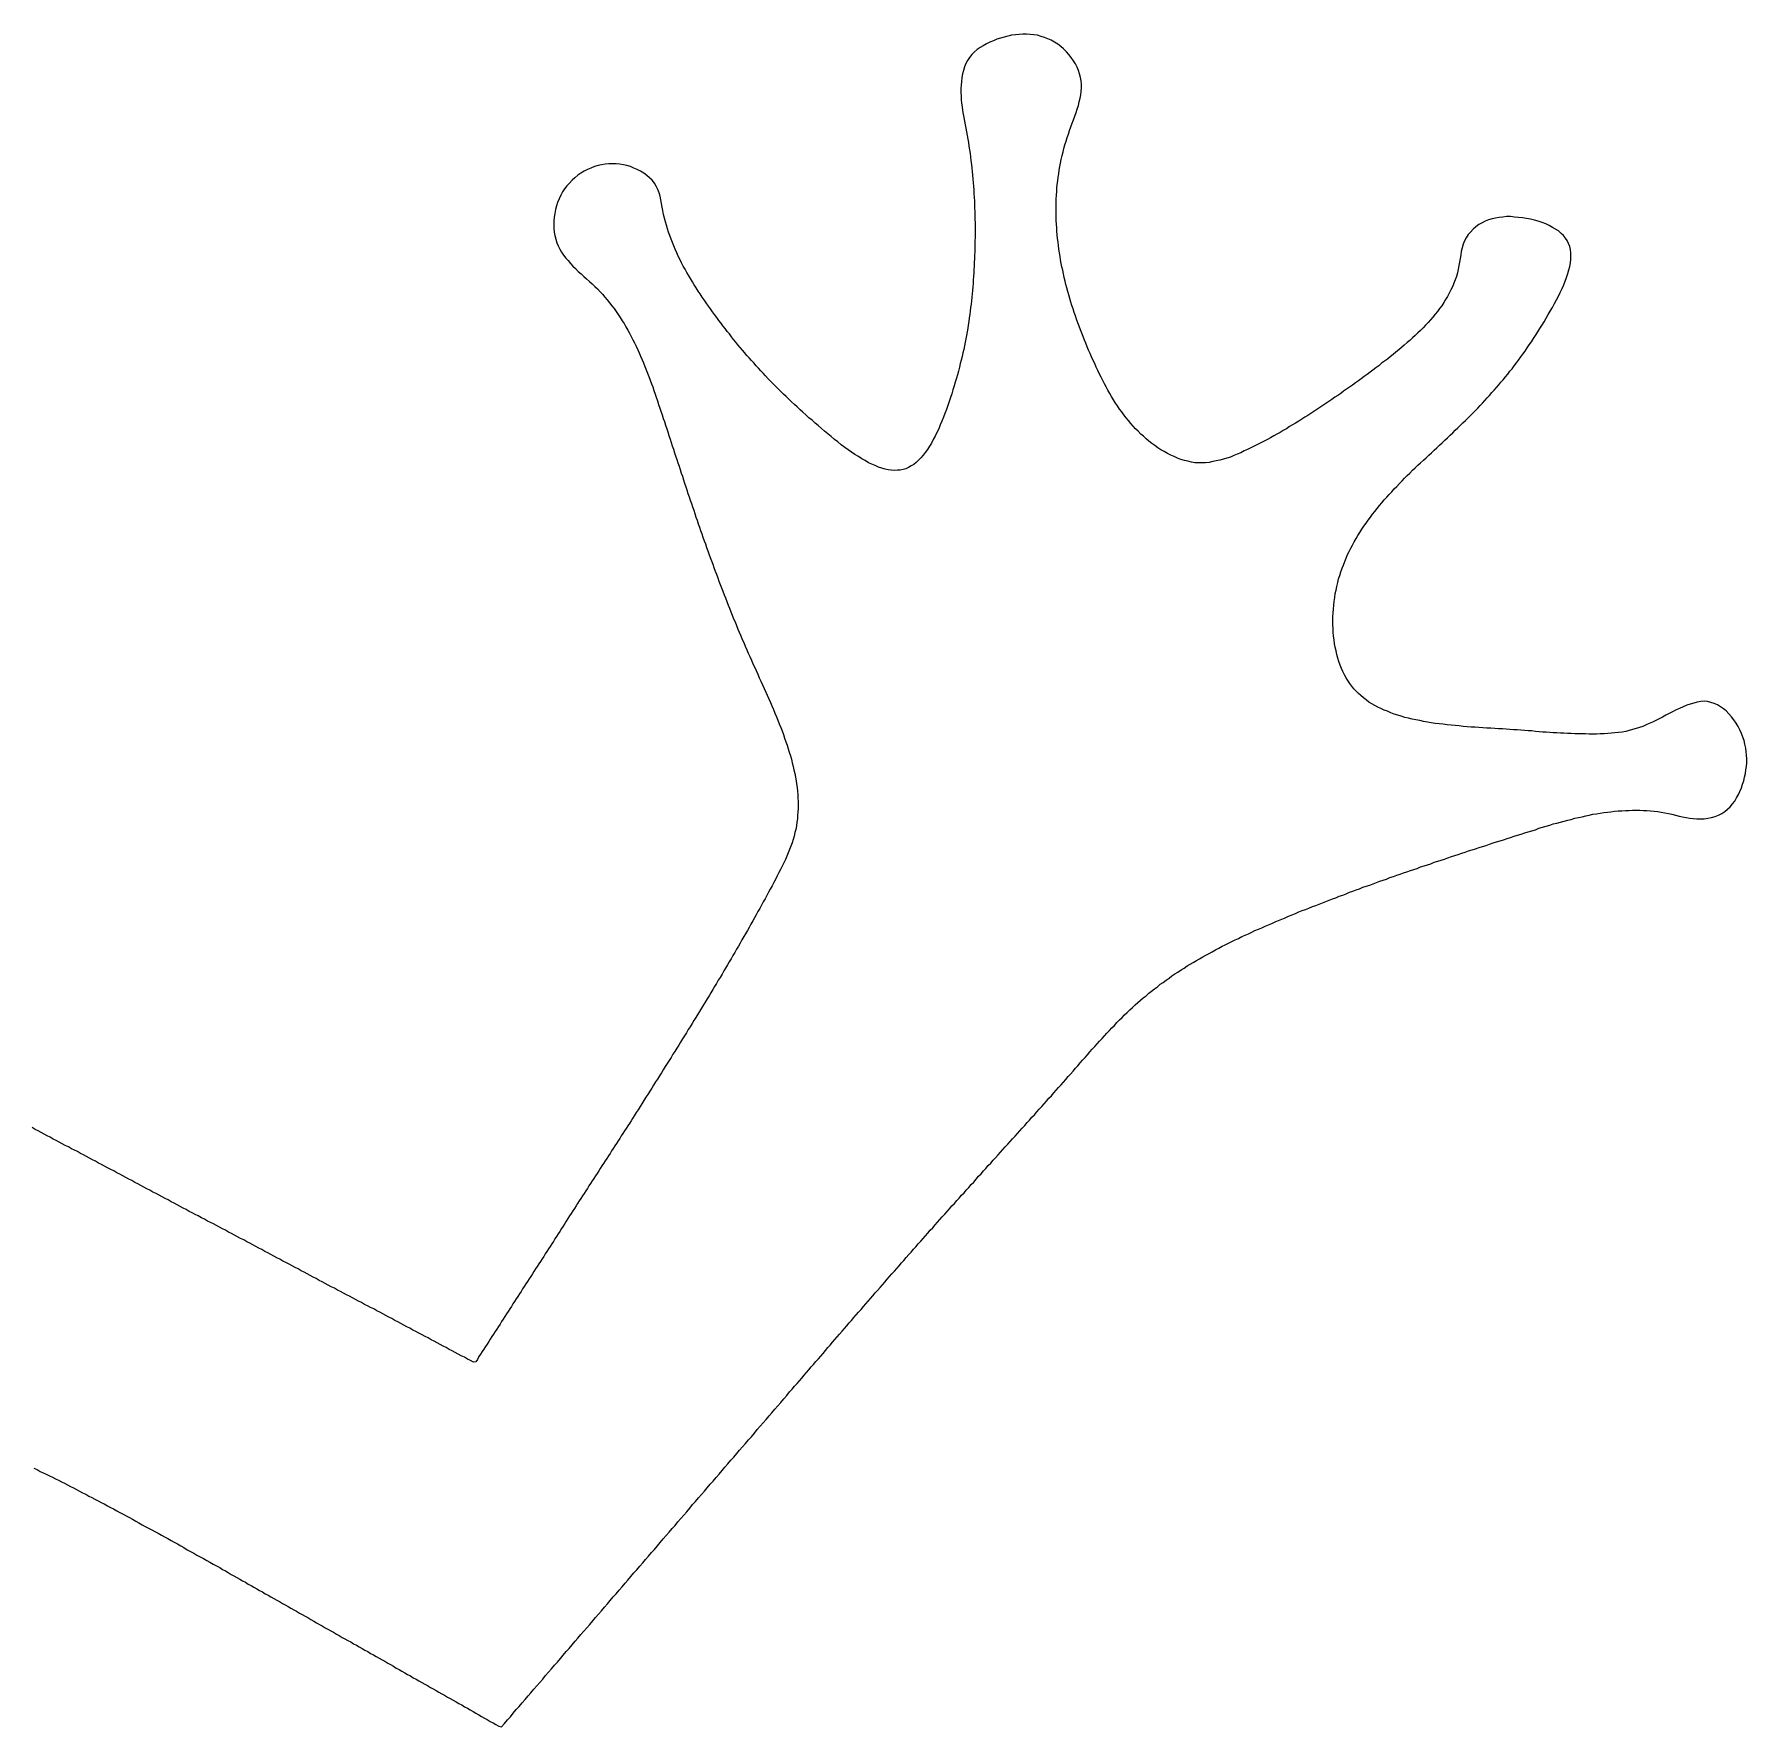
# Model space of a CAD drawing. Extents: x 63 to 788, y 423 to 1014.
# Drawn here: x 482.834 to 487.621, y 823.885 to 828.617 of the extents above; entities that cross this region are included whole.
import ezdxf

# ---------------------------------------------------------------- set-up
doc = ezdxf.new("R2010")
doc.units = 0
doc.header["$MEASUREMENT"] = 0
doc.layers.add('LAYER_1', color=7, linetype='CONTINUOUS')

msp = doc.modelspace()

# ---------------------------------------------------------------- linework, layer by layer
at = {"layer": 'LAYER_1', "color": 7}
msp.add_polyline3d([(482.833, 824.608, 0), (482.8417, 824.604, 0), (482.8503, 824.599, 0), (482.8589, 824.595, 0), (482.8675, 824.591, 0), (482.876, 824.587, 0), (482.8845, 824.583, 0), (482.8929, 824.578, 0), (482.9014, 824.574, 0), (482.9098, 824.57, 0), (482.9182, 824.566, 0), (482.9267, 824.561, 0), (482.9351, 824.557, 0), (482.9436, 824.553, 0), (482.9521, 824.548, 0), (482.9606, 824.544, 0), (482.9691, 824.539, 0), (482.9777, 824.535, 0), (482.9863, 824.53, 0), (482.9949, 824.526, 0), (483.0035, 824.521, 0), (483.0121, 824.517, 0), (483.0208, 824.512, 0), (483.0295, 824.508, 0), (483.0382, 824.503, 0), (483.047, 824.498, 0), (483.0557, 824.494, 0), (483.0645, 824.489, 0), (483.0733, 824.484, 0), (483.0821, 824.479, 0), (483.091, 824.475, 0), (483.0998, 824.47, 0), (483.1087, 824.465, 0), (483.1176, 824.46, 0), (483.1265, 824.455, 0), (483.1354, 824.45, 0), (483.1443, 824.445, 0), (483.1533, 824.44, 0), (483.1622, 824.436, 0), (483.1712, 824.431, 0), (483.1802, 824.426, 0), (483.1892, 824.421, 0), (483.1982, 824.416, 0), (483.2072, 824.411, 0), (483.2162, 824.406, 0), (483.2252, 824.401, 0), (483.2343, 824.396, 0), (483.2433, 824.391, 0), (483.2524, 824.386, 0), (483.2614, 824.38, 0), (483.2705, 824.375, 0), (483.2796, 824.37, 0), (483.2886, 824.365, 0), (483.2977, 824.36, 0), (483.3068, 824.355, 0), (483.3159, 824.35, 0), (483.325, 824.345, 0), (483.3341, 824.34, 0), (483.3432, 824.335, 0), (483.3522, 824.33, 0), (483.3604, 824.325, 0), (483.3683, 824.321, 0), (483.3763, 824.316, 0), (483.3842, 824.311, 0), (483.3922, 824.307, 0), (483.4002, 824.302, 0), (483.4081, 824.298, 0), (483.4161, 824.293, 0), (483.424, 824.289, 0), (483.432, 824.284, 0), (483.4399, 824.28, 0), (483.4479, 824.275, 0), (483.4559, 824.271, 0), (483.4638, 824.266, 0), (483.4718, 824.262, 0), (483.4797, 824.257, 0), (483.4877, 824.253, 0), (483.4956, 824.248, 0), (483.5036, 824.244, 0), (483.5116, 824.239, 0), (483.5195, 824.235, 0), (483.5275, 824.23, 0), (483.5354, 824.226, 0), (483.5434, 824.221, 0), (483.5513, 824.217, 0), (483.5593, 824.212, 0), (483.5673, 824.208, 0), (483.5752, 824.203, 0), (483.5832, 824.199, 0), (483.5911, 824.194, 0), (483.5991, 824.19, 0), (483.607, 824.185, 0), (483.615, 824.18, 0), (483.623, 824.176, 0), (483.6309, 824.171, 0), (483.6389, 824.167, 0), (483.6468, 824.162, 0), (483.6548, 824.158, 0), (483.6627, 824.153, 0), (483.6707, 824.149, 0), (483.6787, 824.144, 0), (483.6866, 824.14, 0), (483.6946, 824.135, 0), (483.7025, 824.131, 0), (483.7105, 824.126, 0), (483.7184, 824.122, 0), (483.7264, 824.117, 0), (483.7344, 824.113, 0), (483.7423, 824.108, 0), (483.7503, 824.104, 0), (483.7582, 824.099, 0), (483.7662, 824.095, 0), (483.7741, 824.09, 0), (483.7821, 824.086, 0), (483.7901, 824.081, 0), (483.798, 824.077, 0), (483.806, 824.072, 0), (483.8139, 824.068, 0), (483.8219, 824.063, 0), (483.8298, 824.059, 0), (483.8378, 824.054, 0), (483.8458, 824.049, 0), (483.8537, 824.045, 0), (483.8617, 824.04, 0), (483.8696, 824.036, 0), (483.8776, 824.031, 0), (483.8855, 824.027, 0), (483.8935, 824.022, 0), (483.9015, 824.018, 0), (483.9094, 824.013, 0), (483.9174, 824.009, 0), (483.9253, 824.004, 0), (483.9333, 824, 0), (483.9412, 823.995, 0), (483.9492, 823.991, 0), (483.9572, 823.986, 0), (483.9651, 823.982, 0), (483.9731, 823.977, 0), (483.981, 823.973, 0), (483.989, 823.968, 0), (483.9969, 823.964, 0), (484.0049, 823.959, 0), (484.0129, 823.955, 0), (484.0208, 823.95, 0), (484.0288, 823.946, 0), (484.0367, 823.941, 0), (484.0447, 823.937, 0), (484.0526, 823.932, 0), (484.0606, 823.928, 0), (484.0686, 823.923, 0), (484.0765, 823.918, 0), (484.0845, 823.914, 0), (484.0924, 823.909, 0), (484.1004, 823.905, 0), (484.1083, 823.9, 0), (484.1163, 823.896, 0), (484.1243, 823.891, 0), (484.1322, 823.887, 0), (484.1402, 823.885, 0), (484.1484, 823.894, 0), (484.1566, 823.904, 0), (484.1649, 823.913, 0), (484.1731, 823.923, 0), (484.1813, 823.933, 0), (484.1895, 823.942, 0), (484.1977, 823.952, 0), (484.206, 823.961, 0), (484.2142, 823.971, 0), (484.2224, 823.98, 0), (484.2306, 823.99, 0), (484.2388, 823.999, 0), (484.247, 824.009, 0), (484.2553, 824.018, 0), (484.2635, 824.028, 0), (484.2717, 824.038, 0), (484.2799, 824.047, 0), (484.2881, 824.057, 0), (484.2963, 824.066, 0), (484.3046, 824.076, 0), (484.3128, 824.085, 0), (484.321, 824.095, 0), (484.3292, 824.104, 0), (484.3374, 824.114, 0), (484.3457, 824.124, 0), (484.3539, 824.133, 0), (484.3621, 824.143, 0), (484.3703, 824.152, 0), (484.3785, 824.162, 0), (484.3867, 824.171, 0), (484.395, 824.181, 0), (484.4032, 824.19, 0), (484.4114, 824.2, 0), (484.4196, 824.209, 0), (484.4278, 824.219, 0), (484.436, 824.229, 0), (484.4443, 824.238, 0), (484.4525, 824.248, 0), (484.4607, 824.257, 0), (484.4689, 824.267, 0), (484.4771, 824.276, 0), (484.4854, 824.286, 0), (484.4936, 824.295, 0), (484.5018, 824.305, 0), (484.51, 824.315, 0), (484.5182, 824.324, 0), (484.5264, 824.334, 0), (484.5347, 824.343, 0), (484.5429, 824.353, 0), (484.5511, 824.362, 0), (484.5593, 824.372, 0), (484.5675, 824.381, 0), (484.5757, 824.391, 0), (484.584, 824.4, 0), (484.5922, 824.41, 0), (484.6004, 824.42, 0), (484.6086, 824.429, 0), (484.6168, 824.439, 0), (484.6251, 824.448, 0), (484.6333, 824.458, 0), (484.6415, 824.467, 0), (484.6497, 824.477, 0), (484.6579, 824.486, 0), (484.6661, 824.496, 0), (484.6744, 824.506, 0), (484.6826, 824.515, 0), (484.6908, 824.525, 0), (484.699, 824.534, 0), (484.7072, 824.544, 0), (484.7154, 824.553, 0), (484.7237, 824.563, 0), (484.7319, 824.572, 0), (484.7401, 824.582, 0), (484.7483, 824.591, 0), (484.7565, 824.601, 0), (484.7648, 824.611, 0), (484.773, 824.62, 0), (484.7812, 824.63, 0), (484.7894, 824.639, 0), (484.7976, 824.649, 0), (484.8058, 824.658, 0), (484.8141, 824.668, 0), (484.8223, 824.677, 0), (484.8305, 824.687, 0), (484.8387, 824.696, 0), (484.8469, 824.706, 0), (484.8551, 824.716, 0), (484.8634, 824.725, 0), (484.8716, 824.735, 0), (484.8798, 824.744, 0), (484.888, 824.754, 0), (484.8962, 824.763, 0), (484.9045, 824.773, 0), (484.9127, 824.782, 0), (484.9209, 824.792, 0), (484.9291, 824.802, 0), (484.9373, 824.811, 0), (484.9455, 824.821, 0), (484.953, 824.829, 0), (484.9596, 824.837, 0), (484.9662, 824.845, 0), (484.9728, 824.852, 0), (484.9794, 824.86, 0), (484.986, 824.868, 0), (484.9927, 824.875, 0), (484.9993, 824.883, 0), (485.0059, 824.891, 0), (485.0125, 824.898, 0), (485.0191, 824.906, 0), (485.0258, 824.914, 0), (485.0324, 824.921, 0), (485.039, 824.929, 0), (485.0456, 824.937, 0), (485.0522, 824.945, 0), (485.0589, 824.952, 0), (485.0655, 824.96, 0), (485.0721, 824.968, 0), (485.0787, 824.975, 0), (485.0854, 824.983, 0), (485.092, 824.991, 0), (485.0986, 824.998, 0), (485.1053, 825.006, 0), (485.1119, 825.014, 0), (485.1185, 825.021, 0), (485.1252, 825.029, 0), (485.1318, 825.037, 0), (485.1385, 825.044, 0), (485.1451, 825.052, 0), (485.1517, 825.06, 0), (485.1584, 825.067, 0), (485.165, 825.075, 0), (485.1717, 825.082, 0), (485.1783, 825.09, 0), (485.185, 825.098, 0), (485.1916, 825.105, 0), (485.1983, 825.113, 0), (485.205, 825.121, 0), (485.2116, 825.128, 0), (485.2183, 825.136, 0), (485.225, 825.144, 0), (485.2316, 825.151, 0), (485.2383, 825.159, 0), (485.245, 825.166, 0), (485.2517, 825.174, 0), (485.2583, 825.182, 0), (485.265, 825.189, 0), (485.2717, 825.197, 0), (485.2784, 825.205, 0), (485.2851, 825.212, 0), (485.2918, 825.22, 0), (485.2985, 825.227, 0), (485.3052, 825.235, 0), (485.3119, 825.243, 0), (485.3186, 825.25, 0), (485.3253, 825.258, 0), (485.332, 825.265, 0), (485.3387, 825.273, 0), (485.3455, 825.28, 0), (485.3522, 825.288, 0), (485.3589, 825.296, 0), (485.3657, 825.303, 0), (485.3724, 825.311, 0), (485.3791, 825.318, 0), (485.3859, 825.326, 0), (485.3926, 825.333, 0), (485.3994, 825.341, 0), (485.4061, 825.348, 0), (485.4129, 825.356, 0), (485.4197, 825.363, 0), (485.4264, 825.371, 0), (485.4332, 825.378, 0), (485.44, 825.386, 0), (485.4467, 825.393, 0), (485.4535, 825.401, 0), (485.4603, 825.408, 0), (485.4671, 825.416, 0), (485.4739, 825.424, 0), (485.4806, 825.431, 0), (485.4874, 825.439, 0), (485.4942, 825.446, 0), (485.501, 825.454, 0), (485.5078, 825.461, 0), (485.5146, 825.469, 0), (485.5214, 825.476, 0), (485.5282, 825.484, 0), (485.5349, 825.491, 0), (485.5417, 825.499, 0), (485.5485, 825.506, 0), (485.5553, 825.514, 0), (485.5621, 825.521, 0), (485.5689, 825.529, 0), (485.5757, 825.536, 0), (485.5825, 825.544, 0), (485.5892, 825.551, 0), (485.596, 825.559, 0), (485.6028, 825.566, 0), (485.6096, 825.574, 0), (485.6164, 825.581, 0), (485.6231, 825.589, 0), (485.6299, 825.596, 0), (485.6367, 825.604, 0), (485.6435, 825.612, 0), (485.6502, 825.619, 0), (485.657, 825.627, 0), (485.6638, 825.634, 0), (485.6705, 825.642, 0), (485.6773, 825.649, 0), (485.684, 825.657, 0), (485.6908, 825.665, 0), (485.6975, 825.672, 0), (485.7042, 825.68, 0), (485.711, 825.687, 0), (485.7177, 825.695, 0), (485.7244, 825.703, 0), (485.7311, 825.71, 0), (485.7379, 825.718, 0), (485.7446, 825.726, 0), (485.7513, 825.733, 0), (485.758, 825.741, 0), (485.7647, 825.749, 0), (485.7714, 825.756, 0), (485.7782, 825.764, 0), (485.7849, 825.772, 0), (485.7916, 825.779, 0), (485.7984, 825.787, 0), (485.8052, 825.794, 0), (485.812, 825.802, 0), (485.8189, 825.809, 0), (485.8258, 825.817, 0), (485.8327, 825.824, 0), (485.8396, 825.832, 0), (485.8466, 825.839, 0), (485.8536, 825.846, 0), (485.8606, 825.854, 0), (485.8677, 825.861, 0), (485.8749, 825.868, 0), (485.8821, 825.875, 0), (485.8894, 825.882, 0), (485.8967, 825.889, 0), (485.904, 825.896, 0), (485.9115, 825.903, 0), (485.919, 825.91, 0), (485.9265, 825.916, 0), (485.9342, 825.923, 0), (485.9419, 825.929, 0), (485.9497, 825.936, 0), (485.9575, 825.942, 0), (485.9655, 825.948, 0), (485.9735, 825.954, 0), (485.9815, 825.961, 0), (485.9896, 825.966, 0), (485.9978, 825.972, 0), (486.0061, 825.978, 0), (486.0144, 825.984, 0), (486.0228, 825.99, 0), (486.0312, 825.995, 0), (486.0397, 826.001, 0), (486.0482, 826.006, 0), (486.0568, 826.012, 0), (486.0654, 826.017, 0), (486.0741, 826.022, 0), (486.0829, 826.027, 0), (486.0916, 826.032, 0), (486.1005, 826.038, 0), (486.1093, 826.042, 0), (486.1182, 826.047, 0), (486.1272, 826.052, 0), (486.1362, 826.057, 0), (486.1452, 826.062, 0), (486.1543, 826.067, 0), (486.1634, 826.071, 0), (486.1725, 826.076, 0), (486.1817, 826.08, 0), (486.1909, 826.085, 0), (486.2001, 826.089, 0), (486.2093, 826.094, 0), (486.2186, 826.098, 0), (486.2279, 826.102, 0), (486.2372, 826.107, 0), (486.2465, 826.111, 0), (486.2559, 826.115, 0), (486.2652, 826.119, 0), (486.2746, 826.123, 0), (486.284, 826.127, 0), (486.2934, 826.131, 0), (486.3029, 826.135, 0), (486.3123, 826.139, 0), (486.3217, 826.143, 0), (486.3312, 826.147, 0), (486.3406, 826.151, 0), (486.3501, 826.155, 0), (486.3595, 826.159, 0), (486.369, 826.163, 0), (486.3784, 826.167, 0), (486.3879, 826.17, 0), (486.3973, 826.174, 0), (486.4068, 826.178, 0), (486.4162, 826.181, 0), (486.4256, 826.185, 0), (486.4351, 826.189, 0), (486.4445, 826.192, 0), (486.4539, 826.196, 0), (486.4634, 826.2, 0), (486.4728, 826.203, 0), (486.4822, 826.207, 0), (486.4917, 826.21, 0), (486.5011, 826.214, 0), (486.5105, 826.218, 0), (486.52, 826.221, 0), (486.5294, 826.225, 0), (486.5388, 826.228, 0), (486.5483, 826.232, 0), (486.5577, 826.235, 0), (486.5672, 826.238, 0), (486.5766, 826.242, 0), (486.5861, 826.245, 0), (486.5955, 826.249, 0), (486.605, 826.252, 0), (486.6145, 826.255, 0), (486.6239, 826.259, 0), (486.6334, 826.262, 0), (486.6429, 826.266, 0), (486.6524, 826.269, 0), (486.6619, 826.272, 0), (486.6714, 826.275, 0), (486.6809, 826.279, 0), (486.6904, 826.282, 0), (486.6999, 826.285, 0), (486.7094, 826.289, 0), (486.719, 826.292, 0), (486.7285, 826.295, 0), (486.738, 826.298, 0), (486.7476, 826.302, 0), (486.7572, 826.305, 0), (486.7668, 826.308, 0), (486.7764, 826.311, 0), (486.786, 826.314, 0), (486.7956, 826.318, 0), (486.8052, 826.321, 0), (486.8148, 826.324, 0), (486.8245, 826.327, 0), (486.8341, 826.33, 0), (486.8438, 826.334, 0), (486.8535, 826.337, 0), (486.8632, 826.34, 0), (486.8729, 826.343, 0), (486.8826, 826.346, 0), (486.8924, 826.349, 0), (486.9021, 826.353, 0), (486.9119, 826.356, 0), (486.9217, 826.359, 0), (486.9315, 826.362, 0), (486.9413, 826.365, 0), (486.9511, 826.368, 0), (486.961, 826.371, 0), (486.9708, 826.375, 0), (486.9807, 826.378, 0), (486.9906, 826.381, 0), (487.0005, 826.384, 0), (487.0105, 826.387, 0), (487.0204, 826.39, 0), (487.0304, 826.393, 0), (487.0403, 826.397, 0), (487.0503, 826.4, 0), (487.0603, 826.403, 0), (487.0704, 826.406, 0), (487.0804, 826.409, 0), (487.0904, 826.411, 0), (487.1005, 826.414, 0), (487.1105, 826.417, 0), (487.1206, 826.42, 0), (487.1307, 826.422, 0), (487.1407, 826.425, 0), (487.1508, 826.427, 0), (487.1609, 826.429, 0), (487.171, 826.432, 0), (487.1811, 826.434, 0), (487.1912, 826.436, 0), (487.2013, 826.437, 0), (487.2114, 826.439, 0), (487.2215, 826.441, 0), (487.2316, 826.442, 0), (487.2417, 826.443, 0), (487.2518, 826.445, 0), (487.2618, 826.446, 0), (487.2719, 826.446, 0), (487.282, 826.447, 0), (487.2921, 826.447, 0), (487.3021, 826.448, 0), (487.3122, 826.448, 0), (487.3222, 826.448, 0), (487.3323, 826.447, 0), (487.3423, 826.447, 0), (487.3523, 826.446, 0), (487.3623, 826.445, 0), (487.3723, 826.444, 0), (487.3823, 826.442, 0), (487.3922, 826.44, 0), (487.4022, 826.438, 0), (487.4121, 826.436, 0), (487.422, 826.434, 0), (487.432, 826.431, 0), (487.4419, 826.429, 0), (487.4518, 826.427, 0), (487.4618, 826.425, 0), (487.4719, 826.424, 0), (487.4819, 826.423, 0), (487.4921, 826.423, 0), (487.5023, 826.423, 0), (487.5125, 826.425, 0), (487.5226, 826.427, 0), (487.5325, 826.43, 0), (487.5421, 826.434, 0), (487.5513, 826.438, 0), (487.5599, 826.444, 0), (487.5678, 826.45, 0), (487.575, 826.457, 0), (487.5816, 826.465, 0), (487.5876, 826.473, 0), (487.593, 826.482, 0), (487.5979, 826.491, 0), (487.6022, 826.5, 0), (487.6062, 826.51, 0), (487.6096, 826.52, 0), (487.6127, 826.53, 0), (487.6153, 826.54, 0), (487.6175, 826.55, 0), (487.6191, 826.56, 0), (487.6203, 826.57, 0), (487.621, 826.58, 0), (487.6212, 826.591, 0), (487.6208, 826.601, 0), (487.6199, 826.611, 0), (487.6184, 826.621, 0), (487.6163, 826.632, 0), (487.6137, 826.642, 0), (487.6104, 826.652, 0), (487.6066, 826.662, 0), (487.6021, 826.672, 0), (487.597, 826.682, 0), (487.5913, 826.691, 0), (487.5852, 826.7, 0), (487.5785, 826.709, 0), (487.5714, 826.717, 0), (487.5638, 826.725, 0), (487.5559, 826.731, 0), (487.5476, 826.737, 0), (487.539, 826.742, 0), (487.5302, 826.746, 0), (487.5211, 826.749, 0), (487.5118, 826.751, 0), (487.5023, 826.752, 0), (487.4927, 826.751, 0), (487.483, 826.75, 0), (487.4731, 826.747, 0), (487.4633, 826.744, 0), (487.4533, 826.741, 0), (487.4434, 826.737, 0), (487.4336, 826.732, 0), (487.4237, 826.728, 0), (487.414, 826.723, 0), (487.4043, 826.718, 0), (487.3948, 826.713, 0), (487.3855, 826.708, 0), (487.3762, 826.703, 0), (487.367, 826.698, 0), (487.3579, 826.694, 0), (487.3488, 826.69, 0), (487.3396, 826.686, 0), (487.3304, 826.682, 0), (487.3211, 826.679, 0), (487.3118, 826.676, 0), (487.3022, 826.673, 0), (487.2926, 826.67, 0), (487.2828, 826.668, 0), (487.2729, 826.666, 0), (487.2629, 826.665, 0), (487.2528, 826.664, 0), (487.2427, 826.663, 0), (487.2325, 826.662, 0), (487.2222, 826.661, 0), (487.2119, 826.661, 0), (487.2016, 826.66, 0), (487.1913, 826.66, 0), (487.1811, 826.66, 0), (487.1708, 826.661, 0), (487.1605, 826.661, 0), (487.1504, 826.661, 0), (487.1402, 826.661, 0), (487.1301, 826.662, 0), (487.1201, 826.662, 0), (487.1101, 826.663, 0), (487.1001, 826.663, 0), (487.0902, 826.664, 0), (487.0803, 826.664, 0), (487.0703, 826.665, 0), (487.0604, 826.666, 0), (487.0504, 826.666, 0), (487.0405, 826.667, 0), (487.0305, 826.668, 0), (487.0204, 826.669, 0), (487.0104, 826.669, 0), (487.0003, 826.67, 0), (486.9901, 826.671, 0), (486.9798, 826.672, 0), (486.9695, 826.672, 0), (486.9591, 826.673, 0), (486.9486, 826.674, 0), (486.9381, 826.675, 0), (486.9274, 826.675, 0), (486.9166, 826.676, 0), (486.9057, 826.677, 0), (486.8948, 826.677, 0), (486.8838, 826.678, 0), (486.8727, 826.679, 0), (486.8616, 826.68, 0), (486.8505, 826.68, 0), (486.8393, 826.681, 0), (486.8281, 826.682, 0), (486.8169, 826.683, 0), (486.8057, 826.684, 0), (486.7945, 826.685, 0), (486.7834, 826.686, 0), (486.7723, 826.688, 0), (486.7612, 826.689, 0), (486.7502, 826.69, 0), (486.7393, 826.692, 0), (486.7284, 826.694, 0), (486.7176, 826.696, 0), (486.7069, 826.698, 0), (486.6964, 826.7, 0), (486.6859, 826.702, 0), (486.6756, 826.705, 0), (486.6654, 826.707, 0), (486.6553, 826.71, 0), (486.6454, 826.713, 0), (486.6357, 826.716, 0), (486.6262, 826.72, 0), (486.6168, 826.724, 0), (486.6077, 826.727, 0), (486.5987, 826.732, 0), (486.59, 826.736, 0), (486.5815, 826.74, 0), (486.5732, 826.745, 0), (486.5652, 826.75, 0), (486.5575, 826.756, 0), (486.55, 826.762, 0), (486.5428, 826.768, 0), (486.5359, 826.774, 0), (486.5293, 826.78, 0), (486.523, 826.787, 0), (486.517, 826.794, 0), (486.5114, 826.802, 0), (486.5061, 826.81, 0), (486.5011, 826.818, 0), (486.4965, 826.826, 0), (486.4922, 826.835, 0), (486.4882, 826.844, 0), (486.4846, 826.853, 0), (486.4812, 826.863, 0), (486.4782, 826.873, 0), (486.4754, 826.883, 0), (486.473, 826.893, 0), (486.4709, 826.903, 0), (486.4691, 826.913, 0), (486.4676, 826.924, 0), (486.4663, 826.934, 0), (486.4654, 826.945, 0), (486.4647, 826.956, 0), (486.4644, 826.966, 0), (486.4643, 826.977, 0), (486.4644, 826.988, 0), (486.4649, 826.999, 0), (486.4656, 827.01, 0), (486.4666, 827.021, 0), (486.4678, 827.031, 0), (486.4693, 827.042, 0), (486.471, 827.053, 0), (486.473, 827.063, 0), (486.4753, 827.073, 0), (486.4777, 827.084, 0), (486.4804, 827.094, 0), (486.4834, 827.104, 0), (486.4865, 827.114, 0), (486.4899, 827.124, 0), (486.4935, 827.133, 0), (486.4973, 827.143, 0), (486.5013, 827.152, 0), (486.5055, 827.162, 0), (486.5099, 827.171, 0), (486.5144, 827.18, 0), (486.5192, 827.189, 0), (486.5241, 827.198, 0), (486.5292, 827.207, 0), (486.5344, 827.216, 0), (486.5398, 827.224, 0), (486.5454, 827.233, 0), (486.5511, 827.242, 0), (486.5569, 827.25, 0), (486.5629, 827.258, 0), (486.569, 827.267, 0), (486.5752, 827.275, 0), (486.5815, 827.283, 0), (486.588, 827.291, 0), (486.5946, 827.299, 0), (486.6012, 827.307, 0), (486.608, 827.315, 0), (486.6148, 827.323, 0), (486.6218, 827.33, 0), (486.6288, 827.338, 0), (486.6359, 827.346, 0), (486.643, 827.353, 0), (486.6503, 827.361, 0), (486.6575, 827.368, 0), (486.6649, 827.376, 0), (486.6722, 827.383, 0), (486.6796, 827.39, 0), (486.6871, 827.398, 0), (486.6946, 827.405, 0), (486.7021, 827.412, 0), (486.7096, 827.419, 0), (486.7171, 827.426, 0), (486.7247, 827.433, 0), (486.7322, 827.44, 0), (486.7398, 827.447, 0), (486.7473, 827.454, 0), (486.7548, 827.461, 0), (486.7623, 827.468, 0), (486.7698, 827.475, 0), (486.7772, 827.482, 0), (486.7846, 827.489, 0), (486.792, 827.496, 0), (486.7993, 827.503, 0), (486.8065, 827.51, 0), (486.8137, 827.517, 0), (486.8209, 827.524, 0), (486.8279, 827.531, 0), (486.835, 827.537, 0), (486.8419, 827.544, 0), (486.8488, 827.551, 0), (486.8557, 827.558, 0), (486.8625, 827.565, 0), (486.8692, 827.572, 0), (486.8759, 827.579, 0), (486.8826, 827.586, 0), (486.8892, 827.593, 0), (486.8957, 827.6, 0), (486.9022, 827.607, 0), (486.9087, 827.615, 0), (486.9151, 827.622, 0), (486.9215, 827.629, 0), (486.9278, 827.637, 0), (486.9342, 827.644, 0), (486.9404, 827.651, 0), (486.9467, 827.659, 0), (486.9529, 827.667, 0), (486.959, 827.675, 0), (486.9652, 827.682, 0), (486.9713, 827.69, 0), (486.9774, 827.698, 0), (486.9834, 827.706, 0), (486.9895, 827.715, 0), (486.9955, 827.723, 0), (487.0014, 827.731, 0), (487.0074, 827.74, 0), (487.0133, 827.749, 0), (487.0193, 827.757, 0), (487.0252, 827.766, 0), (487.0311, 827.775, 0), (487.037, 827.785, 0), (487.0428, 827.794, 0), (487.0487, 827.803, 0), (487.0545, 827.813, 0), (487.0604, 827.823, 0), (487.0662, 827.833, 0), (487.072, 827.843, 0), (487.0778, 827.853, 0), (487.0835, 827.864, 0), (487.0892, 827.874, 0), (487.0946, 827.885, 0), (487.0999, 827.895, 0), (487.1048, 827.906, 0), (487.1095, 827.916, 0), (487.1138, 827.927, 0), (487.1177, 827.937, 0), (487.1211, 827.948, 0), (487.1241, 827.958, 0), (487.1264, 827.968, 0), (487.1282, 827.978, 0), (487.1293, 827.988, 0), (487.1297, 827.997, 0), (487.1294, 828.006, 0), (487.1282, 828.015, 0), (487.1262, 828.024, 0), (487.1233, 828.032, 0), (487.1195, 828.04, 0), (487.1147, 828.047, 0), (487.1089, 828.054, 0), (487.1023, 828.06, 0), (487.095, 828.067, 0), (487.0869, 828.072, 0), (487.0782, 828.077, 0), (487.0689, 828.082, 0), (487.0591, 828.087, 0), (487.0489, 828.091, 0), (487.0384, 828.094, 0), (487.0275, 828.097, 0), (487.0165, 828.1, 0), (487.0053, 828.102, 0), (486.9941, 828.104, 0), (486.9828, 828.105, 0), (486.9717, 828.106, 0), (486.9607, 828.107, 0), (486.9499, 828.107, 0), (486.9393, 828.106, 0), (486.929, 828.105, 0), (486.919, 828.103, 0), (486.9092, 828.101, 0), (486.8996, 828.098, 0), (486.8903, 828.094, 0), (486.8812, 828.09, 0), (486.8724, 828.085, 0), (486.8639, 828.079, 0), (486.856, 828.072, 0), (486.8487, 828.064, 0), (486.8421, 828.057, 0), (486.8365, 828.048, 0), (486.8318, 828.039, 0), (486.8282, 828.03, 0), (486.8254, 828.02, 0), (486.8232, 828.01, 0), (486.8215, 828, 0), (486.82, 827.99, 0), (486.8185, 827.98, 0), (486.8168, 827.97, 0), (486.8148, 827.96, 0), (486.8123, 827.95, 0), (486.8095, 827.94, 0), (486.8062, 827.93, 0), (486.8026, 827.921, 0), (486.7986, 827.911, 0), (486.7943, 827.902, 0), (486.7896, 827.893, 0), (486.7847, 827.884, 0), (486.7795, 827.875, 0), (486.7741, 827.867, 0), (486.7685, 827.858, 0), (486.7626, 827.85, 0), (486.7565, 827.842, 0), (486.7502, 827.834, 0), (486.7438, 827.826, 0), (486.7372, 827.819, 0), (486.7304, 827.811, 0), (486.7235, 827.804, 0), (486.7164, 827.796, 0), (486.7092, 827.789, 0), (486.7019, 827.782, 0), (486.6944, 827.775, 0), (486.6869, 827.768, 0), (486.6793, 827.761, 0), (486.6716, 827.755, 0), (486.6639, 827.748, 0), (486.6561, 827.741, 0), (486.6483, 827.735, 0), (486.6404, 827.728, 0), (486.6325, 827.722, 0), (486.6245, 827.715, 0), (486.6166, 827.709, 0), (486.6086, 827.703, 0), (486.6005, 827.697, 0), (486.5925, 827.69, 0), (486.5844, 827.684, 0), (486.5763, 827.678, 0), (486.5682, 827.672, 0), (486.56, 827.666, 0), (486.5519, 827.66, 0), (486.5437, 827.654, 0), (486.5355, 827.648, 0), (486.5273, 827.642, 0), (486.519, 827.636, 0), (486.5108, 827.63, 0), (486.5025, 827.625, 0), (486.4942, 827.619, 0), (486.486, 827.613, 0), (486.4777, 827.607, 0), (486.4694, 827.602, 0), (486.4611, 827.596, 0), (486.4527, 827.59, 0), (486.4444, 827.585, 0), (486.4361, 827.579, 0), (486.4277, 827.573, 0), (486.4194, 827.568, 0), (486.411, 827.562, 0), (486.4026, 827.557, 0), (486.3942, 827.551, 0), (486.3857, 827.546, 0), (486.3772, 827.541, 0), (486.3687, 827.535, 0), (486.3601, 827.53, 0), (486.3515, 827.525, 0), (486.3429, 827.52, 0), (486.3342, 827.514, 0), (486.3255, 827.509, 0), (486.3167, 827.504, 0), (486.3079, 827.499, 0), (486.299, 827.494, 0), (486.29, 827.489, 0), (486.281, 827.484, 0), (486.272, 827.479, 0), (486.2629, 827.475, 0), (486.2537, 827.47, 0), (486.2444, 827.465, 0), (486.2351, 827.461, 0), (486.2256, 827.456, 0), (486.2162, 827.452, 0), (486.2066, 827.447, 0), (486.197, 827.443, 0), (486.1873, 827.439, 0), (486.1776, 827.435, 0), (486.1678, 827.432, 0), (486.158, 827.429, 0), (486.1481, 827.426, 0), (486.1383, 827.424, 0), (486.1284, 827.422, 0), (486.1184, 827.42, 0), (486.1085, 827.419, 0), (486.0986, 827.419, 0), (486.0886, 827.419, 0), (486.0787, 827.419, 0), (486.0688, 827.421, 0), (486.059, 827.423, 0), (486.0491, 827.425, 0), (486.0394, 827.428, 0), (486.0298, 827.432, 0), (486.0202, 827.436, 0), (486.0108, 827.44, 0), (486.0015, 827.445, 0), (485.9924, 827.45, 0), (485.9835, 827.455, 0), (485.9748, 827.461, 0), (485.9663, 827.467, 0), (485.958, 827.473, 0), (485.9499, 827.479, 0), (485.9421, 827.486, 0), (485.9344, 827.493, 0), (485.927, 827.499, 0), (485.9197, 827.507, 0), (485.9126, 827.514, 0), (485.9058, 827.521, 0), (485.899, 827.529, 0), (485.8925, 827.537, 0), (485.8862, 827.545, 0), (485.88, 827.553, 0), (485.8739, 827.561, 0), (485.868, 827.569, 0), (485.8623, 827.578, 0), (485.8567, 827.586, 0), (485.8512, 827.595, 0), (485.8458, 827.604, 0), (485.8406, 827.613, 0), (485.8355, 827.622, 0), (485.8305, 827.631, 0), (485.8256, 827.64, 0), (485.8209, 827.649, 0), (485.8162, 827.658, 0), (485.8116, 827.667, 0), (485.8071, 827.677, 0), (485.8027, 827.686, 0), (485.7983, 827.696, 0), (485.794, 827.705, 0), (485.7898, 827.715, 0), (485.7856, 827.724, 0), (485.7815, 827.734, 0), (485.7775, 827.743, 0), (485.7735, 827.753, 0), (485.7696, 827.762, 0), (485.7658, 827.772, 0), (485.7621, 827.781, 0), (485.7584, 827.791, 0), (485.7548, 827.801, 0), (485.7513, 827.81, 0), (485.7478, 827.82, 0), (485.7445, 827.83, 0), (485.7412, 827.839, 0), (485.738, 827.849, 0), (485.7349, 827.859, 0), (485.7318, 827.868, 0), (485.7289, 827.878, 0), (485.7261, 827.888, 0), (485.7233, 827.898, 0), (485.7207, 827.908, 0), (485.7181, 827.917, 0), (485.7157, 827.927, 0), (485.7133, 827.937, 0), (485.7111, 827.947, 0), (485.7089, 827.957, 0), (485.7069, 827.967, 0), (485.705, 827.976, 0), (485.7032, 827.986, 0), (485.7015, 827.996, 0), (485.6999, 828.006, 0), (485.6984, 828.016, 0), (485.697, 828.026, 0), (485.6958, 828.036, 0), (485.6947, 828.046, 0), (485.6937, 828.056, 0), (485.6928, 828.066, 0), (485.6921, 828.076, 0), (485.6914, 828.086, 0), (485.691, 828.096, 0), (485.6906, 828.106, 0), (485.6904, 828.116, 0), (485.6903, 828.126, 0), (485.6904, 828.136, 0), (485.6906, 828.146, 0), (485.6909, 828.156, 0), (485.6914, 828.167, 0), (485.6921, 828.177, 0), (485.6929, 828.187, 0), (485.6939, 828.197, 0), (485.695, 828.207, 0), (485.6962, 828.217, 0), (485.6977, 828.227, 0), (485.6993, 828.237, 0), (485.701, 828.247, 0), (485.703, 828.257, 0), (485.7051, 828.267, 0), (485.7074, 828.278, 0), (485.7098, 828.288, 0), (485.7124, 828.298, 0), (485.7153, 828.308, 0), (485.7182, 828.318, 0), (485.7214, 828.328, 0), (485.7248, 828.338, 0), (485.7283, 828.348, 0), (485.732, 828.358, 0), (485.7357, 828.368, 0), (485.7394, 828.378, 0), (485.743, 828.388, 0), (485.7465, 828.398, 0), (485.7497, 828.408, 0), (485.7527, 828.418, 0), (485.7553, 828.428, 0), (485.7576, 828.438, 0), (485.7593, 828.448, 0), (485.7606, 828.457, 0), (485.7612, 828.467, 0), (485.7611, 828.477, 0), (485.7603, 828.487, 0), (485.7588, 828.496, 0), (485.7563, 828.506, 0), (485.7531, 828.516, 0), (485.7491, 828.525, 0), (485.7444, 828.534, 0), (485.739, 828.543, 0), (485.7329, 828.552, 0), (485.7263, 828.56, 0), (485.7192, 828.568, 0), (485.7116, 828.576, 0), (485.7035, 828.583, 0), (485.695, 828.589, 0), (485.6862, 828.595, 0), (485.6771, 828.6, 0), (485.6678, 828.604, 0), (485.6582, 828.608, 0), (485.6484, 828.611, 0), (485.6384, 828.614, 0), (485.6283, 828.615, 0), (485.6181, 828.616, 0), (485.6078, 828.617, 0), (485.5974, 828.617, 0), (485.587, 828.616, 0), (485.5766, 828.615, 0), (485.5661, 828.614, 0), (485.5558, 828.612, 0), (485.5454, 828.609, 0), (485.5352, 828.606, 0), (485.5251, 828.603, 0), (485.5151, 828.599, 0), (485.5053, 828.595, 0), (485.4958, 828.59, 0), (485.4866, 828.585, 0), (485.4778, 828.58, 0), (485.4695, 828.574, 0), (485.4618, 828.567, 0), (485.4548, 828.56, 0), (485.4486, 828.552, 0), (485.4431, 828.544, 0), (485.4385, 828.535, 0), (485.4346, 828.526, 0), (485.4315, 828.516, 0), (485.4289, 828.506, 0), (485.427, 828.496, 0), (485.4257, 828.485, 0), (485.4248, 828.475, 0), (485.4244, 828.465, 0), (485.4243, 828.454, 0), (485.4247, 828.444, 0), (485.4253, 828.434, 0), (485.4263, 828.424, 0), (485.4275, 828.414, 0), (485.4289, 828.404, 0), (485.4305, 828.394, 0), (485.4322, 828.384, 0), (485.434, 828.374, 0), (485.4359, 828.364, 0), (485.4379, 828.354, 0), (485.4398, 828.344, 0), (485.4417, 828.334, 0), (485.4435, 828.324, 0), (485.4452, 828.314, 0), (485.4468, 828.304, 0), (485.4483, 828.294, 0), (485.4498, 828.284, 0), (485.4512, 828.274, 0), (485.4525, 828.263, 0), (485.4537, 828.253, 0), (485.4549, 828.243, 0), (485.456, 828.233, 0), (485.457, 828.223, 0), (485.4579, 828.213, 0), (485.4587, 828.202, 0), (485.4595, 828.192, 0), (485.4603, 828.182, 0), (485.4609, 828.172, 0), (485.4615, 828.161, 0), (485.462, 828.151, 0), (485.4625, 828.141, 0), (485.4628, 828.131, 0), (485.4632, 828.121, 0), (485.4634, 828.11, 0), (485.4636, 828.1, 0), (485.4638, 828.09, 0), (485.4639, 828.08, 0), (485.4639, 828.07, 0), (485.4638, 828.059, 0), (485.4638, 828.049, 0), (485.4636, 828.039, 0), (485.4634, 828.029, 0), (485.4632, 828.019, 0), (485.4629, 828.009, 0), (485.4626, 827.999, 0), (485.4622, 827.989, 0), (485.4617, 827.979, 0), (485.4613, 827.969, 0), (485.4607, 827.959, 0), (485.4602, 827.95, 0), (485.4596, 827.94, 0), (485.4589, 827.93, 0), (485.4582, 827.92, 0), (485.4574, 827.911, 0), (485.4566, 827.901, 0), (485.4557, 827.891, 0), (485.4548, 827.882, 0), (485.4538, 827.872, 0), (485.4527, 827.862, 0), (485.4516, 827.853, 0), (485.4504, 827.843, 0), (485.4491, 827.833, 0), (485.4478, 827.824, 0), (485.4464, 827.814, 0), (485.4449, 827.804, 0), (485.4433, 827.795, 0), (485.4417, 827.785, 0), (485.4399, 827.775, 0), (485.4381, 827.765, 0), (485.4362, 827.756, 0), (485.4342, 827.746, 0), (485.4321, 827.736, 0), (485.4299, 827.726, 0), (485.4276, 827.716, 0), (485.4252, 827.706, 0), (485.4227, 827.696, 0), (485.4201, 827.686, 0), (485.4174, 827.675, 0), (485.4146, 827.665, 0), (485.4117, 827.655, 0), (485.4086, 827.644, 0), (485.4055, 827.634, 0), (485.4022, 827.623, 0), (485.3988, 827.612, 0), (485.3952, 827.601, 0), (485.3916, 827.59, 0), (485.3878, 827.579, 0), (485.3839, 827.568, 0), (485.3798, 827.557, 0), (485.3756, 827.546, 0), (485.3713, 827.535, 0), (485.3668, 827.525, 0), (485.3622, 827.514, 0), (485.3573, 827.504, 0), (485.3524, 827.493, 0), (485.3472, 827.484, 0), (485.3419, 827.474, 0), (485.3364, 827.465, 0), (485.3307, 827.456, 0), (485.3249, 827.448, 0), (485.3188, 827.44, 0), (485.3125, 827.433, 0), (485.3061, 827.426, 0), (485.2994, 827.42, 0), (485.2926, 827.414, 0), (485.2855, 827.41, 0), (485.2782, 827.406, 0), (485.2706, 827.402, 0), (485.2629, 827.4, 0), (485.2549, 827.398, 0), (485.2468, 827.398, 0), (485.2384, 827.397, 0), (485.2298, 827.398, 0), (485.2211, 827.399, 0), (485.2123, 827.401, 0), (485.2033, 827.404, 0), (485.1942, 827.407, 0), (485.185, 827.411, 0), (485.1757, 827.415, 0), (485.1663, 827.419, 0), (485.1568, 827.425, 0), (485.1473, 827.43, 0), (485.1378, 827.436, 0), (485.1282, 827.442, 0), (485.1187, 827.449, 0), (485.1091, 827.455, 0), (485.0995, 827.462, 0), (485.09, 827.469, 0), (485.0805, 827.477, 0), (485.0711, 827.484, 0), (485.0618, 827.492, 0), (485.0525, 827.5, 0), (485.0434, 827.507, 0), (485.0344, 827.515, 0), (485.0255, 827.523, 0), (485.0167, 827.53, 0), (485.0081, 827.538, 0), (484.9995, 827.545, 0), (484.9912, 827.553, 0), (484.9829, 827.56, 0), (484.9748, 827.567, 0), (484.9667, 827.575, 0), (484.9588, 827.582, 0), (484.951, 827.589, 0), (484.9433, 827.597, 0), (484.9357, 827.604, 0), (484.9282, 827.611, 0), (484.9208, 827.618, 0), (484.9136, 827.626, 0), (484.9063, 827.633, 0), (484.8992, 827.64, 0), (484.8922, 827.647, 0), (484.8853, 827.654, 0), (484.8784, 827.662, 0), (484.8716, 827.669, 0), (484.8649, 827.676, 0), (484.8583, 827.683, 0), (484.8517, 827.69, 0), (484.8452, 827.698, 0), (484.8387, 827.705, 0), (484.8323, 827.712, 0), (484.826, 827.719, 0), (484.8197, 827.727, 0), (484.8135, 827.734, 0), (484.8073, 827.741, 0), (484.8012, 827.749, 0), (484.7951, 827.756, 0), (484.789, 827.764, 0), (484.783, 827.771, 0), (484.777, 827.779, 0), (484.7711, 827.786, 0), (484.7651, 827.794, 0), (484.7592, 827.802, 0), (484.7533, 827.81, 0), (484.7475, 827.817, 0), (484.7416, 827.825, 0), (484.7358, 827.833, 0), (484.7299, 827.841, 0), (484.7241, 827.849, 0), (484.7183, 827.857, 0), (484.7126, 827.866, 0), (484.7068, 827.874, 0), (484.7011, 827.882, 0), (484.6955, 827.891, 0), (484.6899, 827.899, 0), (484.6844, 827.908, 0), (484.679, 827.916, 0), (484.6736, 827.925, 0), (484.6684, 827.934, 0), (484.6632, 827.943, 0), (484.6581, 827.951, 0), (484.6531, 827.96, 0), (484.6482, 827.969, 0), (484.6435, 827.978, 0), (484.6389, 827.988, 0), (484.6344, 827.997, 0), (484.63, 828.006, 0), (484.6258, 828.016, 0), (484.6218, 828.025, 0), (484.6179, 828.035, 0), (484.6142, 828.044, 0), (484.6106, 828.054, 0), (484.6073, 828.064, 0), (484.6041, 828.073, 0), (484.6011, 828.083, 0), (484.5983, 828.093, 0), (484.5958, 828.103, 0), (484.5934, 828.113, 0), (484.5913, 828.124, 0), (484.5893, 828.134, 0), (484.5875, 828.144, 0), (484.5855, 828.154, 0), (484.5833, 828.164, 0), (484.5805, 828.174, 0), (484.5771, 828.183, 0), (484.5728, 828.192, 0), (484.5676, 828.201, 0), (484.5613, 828.209, 0), (484.5542, 828.216, 0), (484.5463, 828.222, 0), (484.5379, 828.229, 0), (484.529, 828.234, 0), (484.5197, 828.239, 0), (484.5103, 828.243, 0), (484.5006, 828.247, 0), (484.4908, 828.25, 0), (484.4808, 828.252, 0), (484.4708, 828.254, 0), (484.4607, 828.255, 0), (484.4505, 828.255, 0), (484.4403, 828.255, 0), (484.4301, 828.254, 0), (484.4199, 828.252, 0), (484.4099, 828.25, 0), (484.3999, 828.247, 0), (484.3902, 828.243, 0), (484.3806, 828.239, 0), (484.3713, 828.234, 0), (484.3623, 828.229, 0), (484.3536, 828.223, 0), (484.3453, 828.216, 0), (484.3374, 828.209, 0), (484.33, 828.201, 0), (484.323, 828.193, 0), (484.3166, 828.185, 0), (484.3108, 828.176, 0), (484.3056, 828.167, 0), (484.301, 828.157, 0), (484.297, 828.147, 0), (484.2936, 828.137, 0), (484.2909, 828.127, 0), (484.2887, 828.116, 0), (484.2872, 828.106, 0), (484.2864, 828.095, 0), (484.2862, 828.084, 0), (484.2866, 828.074, 0), (484.2877, 828.064, 0), (484.2894, 828.054, 0), (484.2919, 828.044, 0), (484.2949, 828.034, 0), (484.2987, 828.025, 0), (484.3031, 828.016, 0), (484.308, 828.008, 0), (484.3135, 827.999, 0), (484.3195, 827.991, 0), (484.326, 827.984, 0), (484.3327, 827.976, 0), (484.3398, 827.969, 0), (484.3472, 827.962, 0), (484.3547, 827.954, 0), (484.3624, 827.947, 0), (484.3702, 827.94, 0), (484.378, 827.933, 0), (484.3857, 827.926, 0), (484.3934, 827.919, 0), (484.401, 827.912, 0), (484.4084, 827.905, 0), (484.4156, 827.897, 0), (484.4225, 827.89, 0), (484.4293, 827.882, 0), (484.4359, 827.874, 0), (484.4424, 827.866, 0), (484.4486, 827.858, 0), (484.4547, 827.85, 0), (484.4607, 827.842, 0), (484.4664, 827.833, 0), (484.472, 827.825, 0), (484.4775, 827.816, 0), (484.4828, 827.808, 0), (484.488, 827.799, 0), (484.4931, 827.79, 0), (484.498, 827.781, 0), (484.5028, 827.772, 0), (484.5074, 827.763, 0), (484.512, 827.754, 0), (484.5164, 827.745, 0), (484.5208, 827.735, 0), (484.525, 827.726, 0), (484.5291, 827.717, 0), (484.5332, 827.707, 0), (484.5371, 827.698, 0), (484.541, 827.688, 0), (484.5448, 827.679, 0), (484.5485, 827.669, 0), (484.5522, 827.66, 0), (484.5557, 827.65, 0), (484.5593, 827.64, 0), (484.5627, 827.631, 0), (484.5662, 827.621, 0), (484.5695, 827.611, 0), (484.5729, 827.602, 0), (484.5762, 827.592, 0), (484.5794, 827.582, 0), (484.5827, 827.572, 0), (484.5859, 827.563, 0), (484.5891, 827.553, 0), (484.5923, 827.543, 0), (484.5955, 827.534, 0), (484.5986, 827.524, 0), (484.6018, 827.514, 0), (484.605, 827.505, 0), (484.6081, 827.495, 0), (484.6113, 827.485, 0), (484.6144, 827.476, 0), (484.6175, 827.466, 0), (484.6207, 827.457, 0), (484.6238, 827.447, 0), (484.6269, 827.438, 0), (484.6301, 827.428, 0), (484.6332, 827.419, 0), (484.6363, 827.409, 0), (484.6394, 827.4, 0), (484.6426, 827.39, 0), (484.6457, 827.381, 0), (484.6488, 827.371, 0), (484.652, 827.362, 0), (484.6551, 827.352, 0), (484.6583, 827.343, 0), (484.6614, 827.333, 0), (484.6646, 827.324, 0), (484.6678, 827.314, 0), (484.6709, 827.305, 0), (484.6741, 827.296, 0), (484.6773, 827.286, 0), (484.6805, 827.277, 0), (484.6837, 827.267, 0), (484.687, 827.258, 0), (484.6902, 827.248, 0), (484.6935, 827.239, 0), (484.6967, 827.23, 0), (484.7, 827.22, 0), (484.7033, 827.211, 0), (484.7066, 827.201, 0), (484.71, 827.192, 0), (484.7133, 827.182, 0), (484.7167, 827.173, 0), (484.7201, 827.164, 0), (484.7235, 827.154, 0), (484.7269, 827.145, 0), (484.7304, 827.135, 0), (484.7338, 827.126, 0), (484.7373, 827.116, 0), (484.7408, 827.107, 0), (484.7444, 827.097, 0), (484.748, 827.088, 0), (484.7515, 827.079, 0), (484.7552, 827.069, 0), (484.7588, 827.06, 0), (484.7625, 827.05, 0), (484.7662, 827.041, 0), (484.7699, 827.031, 0), (484.7737, 827.021, 0), (484.7775, 827.012, 0), (484.7813, 827.002, 0), (484.7852, 826.993, 0), (484.789, 826.983, 0), (484.793, 826.974, 0), (484.7969, 826.964, 0), (484.8009, 826.954, 0), (484.8049, 826.945, 0), (484.809, 826.935, 0), (484.8131, 826.925, 0), (484.8173, 826.916, 0), (484.8214, 826.906, 0), (484.8256, 826.896, 0), (484.8299, 826.887, 0), (484.8342, 826.877, 0), (484.8386, 826.867, 0), (484.8429, 826.857, 0), (484.8473, 826.848, 0), (484.8518, 826.838, 0), (484.8562, 826.828, 0), (484.8607, 826.818, 0), (484.8652, 826.808, 0), (484.8697, 826.798, 0), (484.8741, 826.788, 0), (484.8786, 826.778, 0), (484.883, 826.769, 0), (484.8874, 826.759, 0), (484.8918, 826.749, 0), (484.8961, 826.739, 0), (484.9003, 826.729, 0), (484.9045, 826.719, 0), (484.9087, 826.709, 0), (484.9127, 826.699, 0), (484.9167, 826.689, 0), (484.9206, 826.679, 0), (484.9244, 826.669, 0), (484.9281, 826.659, 0), (484.9316, 826.649, 0), (484.9351, 826.639, 0), (484.9384, 826.629, 0), (484.9416, 826.619, 0), (484.9447, 826.61, 0), (484.9476, 826.6, 0), (484.9504, 826.59, 0), (484.953, 826.58, 0), (484.9554, 826.57, 0), (484.9577, 826.56, 0), (484.9598, 826.55, 0), (484.9617, 826.54, 0), (484.9634, 826.53, 0), (484.9649, 826.521, 0), (484.9662, 826.511, 0), (484.9672, 826.501, 0), (484.9681, 826.491, 0), (484.9687, 826.481, 0), (484.9691, 826.472, 0), (484.9692, 826.462, 0), (484.9691, 826.452, 0), (484.9687, 826.442, 0), (484.968, 826.433, 0), (484.9671, 826.423, 0), (484.9659, 826.414, 0), (484.9644, 826.404, 0), (484.9626, 826.394, 0), (484.9605, 826.385, 0), (484.958, 826.375, 0), (484.9553, 826.366, 0), (484.9523, 826.356, 0), (484.949, 826.347, 0), (484.9455, 826.338, 0), (484.9418, 826.328, 0), (484.9378, 826.319, 0), (484.9337, 826.31, 0), (484.9294, 826.3, 0), (484.925, 826.291, 0), (484.9204, 826.282, 0), (484.9157, 826.273, 0), (484.911, 826.264, 0), (484.9062, 826.254, 0), (484.9013, 826.245, 0), (484.8964, 826.236, 0), (484.8915, 826.227, 0), (484.8866, 826.218, 0), (484.8817, 826.209, 0), (484.8768, 826.2, 0), (484.8719, 826.191, 0), (484.867, 826.182, 0), (484.8621, 826.173, 0), (484.8571, 826.164, 0), (484.8522, 826.155, 0), (484.8472, 826.147, 0), (484.8423, 826.138, 0), (484.8373, 826.129, 0), (484.8323, 826.12, 0), (484.8273, 826.111, 0), (484.8223, 826.102, 0), (484.8173, 826.094, 0), (484.8123, 826.085, 0), (484.8073, 826.076, 0), (484.8023, 826.067, 0), (484.7972, 826.059, 0), (484.7922, 826.05, 0), (484.7871, 826.041, 0), (484.782, 826.032, 0), (484.7769, 826.024, 0), (484.7718, 826.015, 0), (484.7667, 826.006, 0), (484.7616, 825.998, 0), (484.7565, 825.989, 0), (484.7513, 825.98, 0), (484.7462, 825.972, 0), (484.741, 825.963, 0), (484.7358, 825.955, 0), (484.7307, 825.946, 0), (484.7255, 825.937, 0), (484.7202, 825.929, 0), (484.715, 825.92, 0), (484.7098, 825.911, 0), (484.7045, 825.903, 0), (484.6993, 825.894, 0), (484.694, 825.885, 0), (484.6887, 825.877, 0), (484.6835, 825.868, 0), (484.6782, 825.86, 0), (484.6729, 825.851, 0), (484.6675, 825.842, 0), (484.6622, 825.834, 0), (484.6569, 825.825, 0), (484.6516, 825.817, 0), (484.6462, 825.808, 0), (484.6409, 825.799, 0), (484.6355, 825.791, 0), (484.6301, 825.782, 0), (484.6248, 825.773, 0), (484.6194, 825.765, 0), (484.614, 825.756, 0), (484.6086, 825.748, 0), (484.6032, 825.739, 0), (484.5978, 825.731, 0), (484.5924, 825.722, 0), (484.587, 825.713, 0), (484.5816, 825.705, 0), (484.5762, 825.696, 0), (484.5708, 825.688, 0), (484.5653, 825.679, 0), (484.5599, 825.67, 0), (484.5545, 825.662, 0), (484.5491, 825.653, 0), (484.5436, 825.645, 0), (484.5382, 825.636, 0), (484.5328, 825.627, 0), (484.5273, 825.619, 0), (484.5219, 825.61, 0), (484.5164, 825.602, 0), (484.5112, 825.593, 0), (484.5067, 825.586, 0), (484.5021, 825.579, 0), (484.4976, 825.572, 0), (484.4931, 825.565, 0), (484.4886, 825.558, 0), (484.4841, 825.551, 0), (484.4795, 825.544, 0), (484.475, 825.537, 0), (484.4705, 825.53, 0), (484.466, 825.523, 0), (484.4614, 825.516, 0), (484.4569, 825.509, 0), (484.4524, 825.502, 0), (484.4479, 825.495, 0), (484.4434, 825.488, 0), (484.4388, 825.481, 0), (484.4343, 825.474, 0), (484.4298, 825.467, 0), (484.4253, 825.46, 0), (484.4208, 825.453, 0), (484.4162, 825.446, 0), (484.4117, 825.439, 0), (484.4072, 825.432, 0), (484.4027, 825.425, 0), (484.3981, 825.418, 0), (484.3936, 825.411, 0), (484.3891, 825.404, 0), (484.3846, 825.397, 0), (484.3801, 825.39, 0), (484.3755, 825.383, 0), (484.371, 825.376, 0), (484.3665, 825.369, 0), (484.362, 825.362, 0), (484.3575, 825.355, 0), (484.3529, 825.348, 0), (484.3484, 825.341, 0), (484.3439, 825.334, 0), (484.3394, 825.327, 0), (484.3349, 825.32, 0), (484.3303, 825.313, 0), (484.3258, 825.306, 0), (484.3213, 825.299, 0), (484.3168, 825.292, 0), (484.3122, 825.285, 0), (484.3077, 825.278, 0), (484.3032, 825.27, 0), (484.2987, 825.263, 0), (484.2942, 825.256, 0), (484.2896, 825.249, 0), (484.2851, 825.242, 0), (484.2806, 825.235, 0), (484.2761, 825.228, 0), (484.2716, 825.221, 0), (484.267, 825.214, 0), (484.2625, 825.207, 0), (484.258, 825.2, 0), (484.2535, 825.193, 0), (484.2489, 825.186, 0), (484.2444, 825.179, 0), (484.2399, 825.172, 0), (484.2354, 825.165, 0), (484.2309, 825.158, 0), (484.2263, 825.151, 0), (484.2218, 825.144, 0), (484.2173, 825.137, 0), (484.2128, 825.13, 0), (484.2083, 825.123, 0), (484.2037, 825.116, 0), (484.1992, 825.109, 0), (484.1947, 825.102, 0), (484.1902, 825.095, 0), (484.1856, 825.088, 0), (484.1811, 825.081, 0), (484.1766, 825.074, 0), (484.1721, 825.067, 0), (484.1676, 825.06, 0), (484.163, 825.053, 0), (484.1585, 825.046, 0), (484.154, 825.039, 0), (484.1495, 825.032, 0), (484.145, 825.025, 0), (484.1404, 825.018, 0), (484.1359, 825.011, 0), (484.1314, 825.004, 0), (484.1269, 824.997, 0), (484.1224, 824.99, 0), (484.1178, 824.983, 0), (484.1133, 824.976, 0), (484.1088, 824.969, 0), (484.1043, 824.962, 0), (484.0997, 824.955, 0), (484.0952, 824.948, 0), (484.0907, 824.941, 0), (484.0862, 824.934, 0), (484.0817, 824.927, 0), (484.0771, 824.92, 0), (484.0726, 824.912, 0), (484.0681, 824.905, 0), (484.0615, 824.904, 0), (484.0531, 824.909, 0), (484.0446, 824.913, 0), (484.0362, 824.918, 0), (484.0277, 824.922, 0), (484.0193, 824.927, 0), (484.0108, 824.931, 0), (484.0024, 824.936, 0), (483.9939, 824.94, 0), (483.9855, 824.945, 0), (483.977, 824.949, 0), (483.9686, 824.954, 0), (483.9601, 824.958, 0), (483.9517, 824.963, 0), (483.9432, 824.967, 0), (483.9348, 824.972, 0), (483.9263, 824.976, 0), (483.9179, 824.981, 0), (483.9094, 824.985, 0), (483.901, 824.99, 0), (483.8925, 824.994, 0), (483.8841, 824.999, 0), (483.8756, 825.003, 0), (483.8672, 825.008, 0), (483.8587, 825.012, 0), (483.8503, 825.017, 0), (483.8418, 825.021, 0), (483.8334, 825.026, 0), (483.8249, 825.03, 0), (483.8165, 825.035, 0), (483.808, 825.039, 0), (483.7996, 825.044, 0), (483.7911, 825.048, 0), (483.7827, 825.053, 0), (483.7742, 825.057, 0), (483.7658, 825.062, 0), (483.7573, 825.066, 0), (483.7489, 825.071, 0), (483.7404, 825.075, 0), (483.7319, 825.08, 0), (483.7235, 825.084, 0), (483.715, 825.089, 0), (483.7066, 825.093, 0), (483.6981, 825.097, 0), (483.6897, 825.102, 0), (483.6812, 825.106, 0), (483.6728, 825.111, 0), (483.6643, 825.115, 0), (483.6559, 825.12, 0), (483.6474, 825.124, 0), (483.639, 825.129, 0), (483.6305, 825.133, 0), (483.6221, 825.138, 0), (483.6136, 825.142, 0), (483.6052, 825.147, 0), (483.5967, 825.151, 0), (483.5883, 825.156, 0), (483.5798, 825.16, 0), (483.5714, 825.165, 0), (483.5629, 825.169, 0), (483.5545, 825.174, 0), (483.546, 825.178, 0), (483.5376, 825.183, 0), (483.5291, 825.187, 0), (483.5207, 825.192, 0), (483.5122, 825.196, 0), (483.5038, 825.201, 0), (483.4953, 825.205, 0), (483.4869, 825.21, 0), (483.4784, 825.214, 0), (483.47, 825.219, 0), (483.4615, 825.223, 0), (483.4531, 825.228, 0), (483.4446, 825.232, 0), (483.4362, 825.237, 0), (483.4277, 825.241, 0), (483.4193, 825.246, 0), (483.4108, 825.25, 0), (483.4024, 825.255, 0), (483.3939, 825.259, 0), (483.3855, 825.264, 0), (483.377, 825.268, 0), (483.3686, 825.273, 0), (483.3601, 825.277, 0), (483.3517, 825.282, 0), (483.3432, 825.286, 0), (483.3348, 825.291, 0), (483.3263, 825.295, 0), (483.3179, 825.299, 0), (483.3094, 825.304, 0), (483.301, 825.308, 0), (483.2925, 825.313, 0), (483.2841, 825.317, 0), (483.2756, 825.322, 0), (483.2672, 825.326, 0), (483.2587, 825.331, 0), (483.2503, 825.335, 0), (483.2418, 825.34, 0), (483.2334, 825.344, 0), (483.2249, 825.349, 0), (483.2165, 825.353, 0), (483.208, 825.358, 0), (483.1996, 825.362, 0), (483.1911, 825.367, 0), (483.1827, 825.371, 0), (483.1742, 825.376, 0), (483.1658, 825.38, 0), (483.1573, 825.385, 0), (483.1489, 825.389, 0), (483.1404, 825.394, 0), (483.132, 825.398, 0), (483.1235, 825.403, 0), (483.1151, 825.407, 0), (483.1066, 825.412, 0), (483.0982, 825.416, 0), (483.0897, 825.421, 0), (483.0813, 825.425, 0), (483.0728, 825.43, 0), (483.0644, 825.434, 0), (483.0559, 825.439, 0), (483.0475, 825.443, 0), (483.039, 825.448, 0), (483.0306, 825.452, 0), (483.0221, 825.457, 0), (483.0137, 825.461, 0), (483.0052, 825.466, 0), (482.9968, 825.47, 0), (482.9883, 825.475, 0), (482.9799, 825.479, 0), (482.9714, 825.484, 0), (482.963, 825.488, 0), (482.9545, 825.493, 0), (482.9461, 825.497, 0), (482.9376, 825.501, 0), (482.9292, 825.506, 0), (482.9207, 825.51, 0), (482.9123, 825.515, 0), (482.9038, 825.519, 0), (482.8954, 825.524, 0), (482.8869, 825.528, 0), (482.8785, 825.533, 0), (482.87, 825.537, 0), (482.8616, 825.542, 0), (482.8531, 825.546, 0), (482.8446, 825.551, 0), (482.8362, 825.555, 0), (482.8277, 825.56, 0)], dxfattribs=at)

doc.saveas('drawing.dxf')
